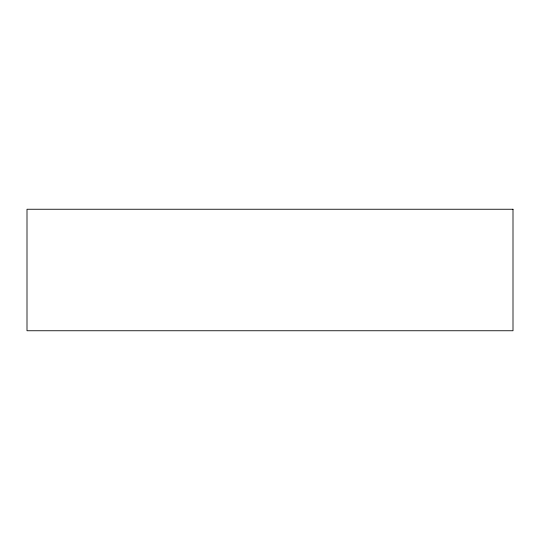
<?xml version="1.0" encoding="UTF-8"?>
<svg xmlns="http://www.w3.org/2000/svg" width="540" height="540" viewBox="0 0 540 540"><rect width="100%" height="100%" fill="white"/><g stroke="black" fill="none" stroke-linecap="round" stroke-linejoin="round"><path stroke-width="0.81" d="M513 209.25L27 209.25L27 330.75L513 330.75L513 209.25"/></g></svg>
